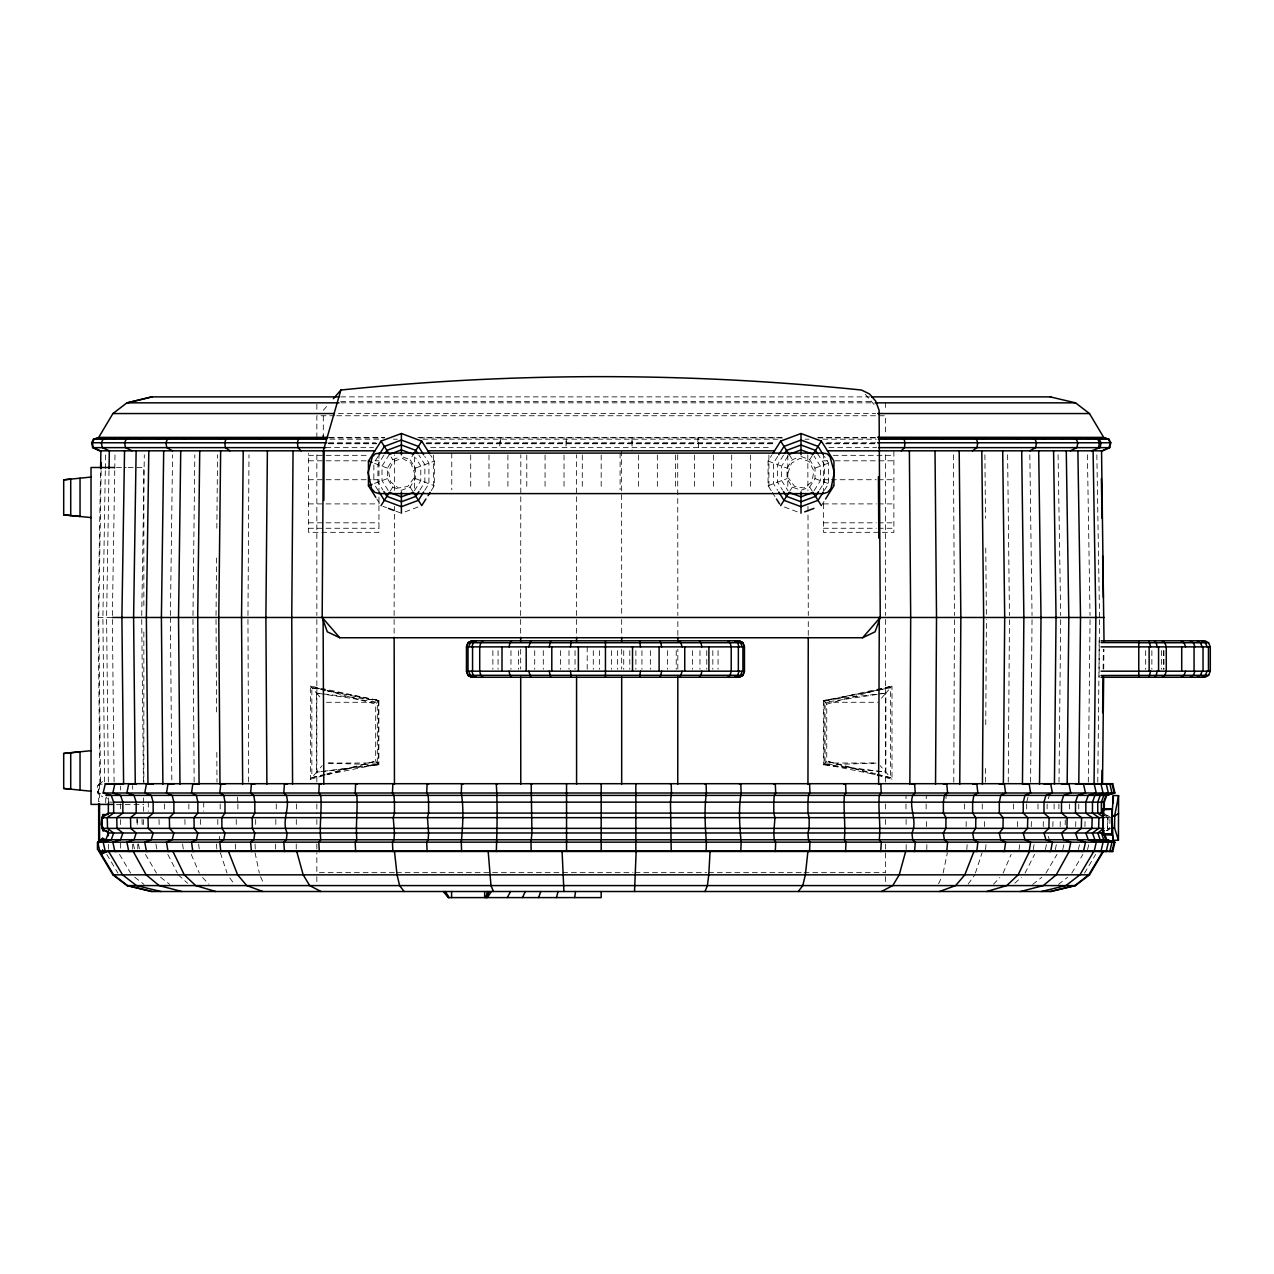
<?xml version="1.0" encoding="UTF-8"?>
<svg xmlns="http://www.w3.org/2000/svg" width="1274" height="1274" viewBox="0 0 1274 1274"><rect width="100%" height="100%" fill="white"/><g stroke="black" fill="none" stroke-linecap="round" stroke-linejoin="round"><path stroke-width="0.75" stroke-dasharray="5 3.75" d="M520.652 615.501L520.827 454.786M576.565 615.501L576.612 454.786M677.816 669.073L677.832 649.23M677.848 635.344L677.848 617.476M394.112 615.501L394.43 506.367M394.478 490.506L394.59 454.786M808.257 635.344L808.289 619.467M906.164 849.615L906.18 844.025M926.612 826.587L926.628 819.437M953.78 782.172L954.449 619.467M247.968 615.501L248.987 454.786M966.138 826.587L966.17 819.437M985.407 782.172L985.503 768.286M985.758 724.635L986.41 619.467M906.005 798.766L906.037 795.39M1008.244 782.172L1009.47 619.467M216.039 615.501L216.58 557.964M216.851 528.2L217.535 454.786M984.563 826.587L984.627 819.437M1030.586 782.172L1032.051 617.476M1058.997 782.172L1060.701 619.467M1088.299 782.172L1090.05 619.467M1097.774 782.172L1099.526 619.467M1103.125 669.073L1103.332 649.23M1103.73 669.073L1103.937 649.23M192.979 615.501L194.826 454.786M170.398 615.501L172.579 454.786M101.156 470.663L98.751 617.476L100.519 784.163M105.296 470.663L102.891 617.476L104.659 784.163M105.328 468.673L105.551 454.786M112.367 615.501L114.74 470.663M114.771 468.673L114.994 454.786M141.717 615.501L144.328 454.786M99.898 784.163L98.13 617.476L100.566 470.663M109.007 470.663L106.586 617.476L108.338 782.172M926.787 849.615L926.883 844.025M1017.369 826.587L1017.48 819.437M1031.255 826.587L1031.399 819.437M698.534 447.636L698.12 437.922L697.626 443.448M1043.231 826.587L1043.374 819.437M1052.85 826.571L1053.009 819.437M1060.159 826.571L1060.382 817.653M1084.938 826.571L1085.114 819.437M926.23 798.766L926.309 795.39M1065.16 824.788L1065.303 819.437M1075.686 826.571L1075.877 819.437M1103.602 813.099L1110.02 817.653L1109.734 828.371L1107.504 828.371L1107.966 817.653L1103.125 814.229M631.936 443.448L632.079 437.922L632.031 450.821M1107.504 828.371L1107.807 817.653L1104.59 815.376M945.961 798.766L946.152 795.39M966.823 849.615L967.157 844.025M985.566 849.615L986.044 844.025M219.271 839.773L219.717 836.381M1019.041 849.615L1019.853 844.025M1033.214 849.615L1034.185 844.025M1045.428 849.615L1046.543 844.025M943.11 873.009L947.362 852.832M1055.286 849.615L1056.496 844.025M1062.755 849.615L1064.029 844.025M1078.33 849.615L1079.635 844.025M102.573 781.583L99.882 783.701L97.716 793.001L102.573 796.887M1087.566 849.615L1088.888 844.025M1026.701 802.158L1028.038 797.078M975.422 873.009L982.063 852.832M1048.247 798.766L1049.378 795.39M787.81 473.371L791.457 463.179L800.008 458.337L809.165 461.507L813.895 471.046L811.936 481.779L804.085 488.006L794.642 486.461L788.463 478.053M1003.084 873.136L1011.158 854.408M938.604 883.79L941.9 876.623M1025.013 873.136L1034.584 854.408M1045.954 873.136L1056.974 854.408M1071.784 873.136L1082.884 854.408M1084.477 873.136L1095.64 854.408M389.398 454.388L382.009 466.125L382.009 480.617L389.398 492.369L392.758 487.082L387.392 478.61L387.392 468.147L392.758 459.659L399.654 457.095M414.432 490.697L420.786 480.617L420.786 466.125L415.499 457.748M424.72 490.347L428.924 483.674L428.924 463.083L424.72 456.411M777.681 456.411L773.477 463.083L773.477 483.674L777.681 490.347M801.012 456.442L809.675 459.659L815.01 468.147L815.01 478.61L809.675 487.082L801.012 490.299L792.38 487.082L787.029 478.61L787.029 468.147L792.38 459.659L799.292 457.095M814.07 490.697L820.424 480.617L820.424 466.125L814.07 456.076M819.501 490.044L824.469 482.161L824.469 464.596L817.526 453.56M824.358 490.347L828.562 483.674L828.562 463.083L824.358 456.411M821.38 505.619L824.517 500.65M378.06 456.411L373.839 463.083L387.392 468.147M383.904 455.137L377.932 464.596L377.932 482.161L382.917 490.044M392.758 487.082L401.39 490.299L410.053 487.082L415.404 478.61L415.404 468.147L410.053 459.659L413.381 454.388M419.879 490.044L424.863 482.161L424.863 464.596L418.891 455.137M431.185 490.681L434.338 485.713L434.338 461.061L430.644 455.2M771.216 490.681L768.063 485.713L768.063 461.061L771.757 455.2M783.542 455.137L777.554 464.596L777.554 482.161L782.539 490.044M787.969 456.076L781.615 466.125L781.615 480.617L787.969 490.697M789.864 491.047L792.38 487.082M809.675 459.659L813.003 454.388M968.192 884.045L974.817 874.84M413.954 478.053L407.791 486.461L398.348 488.006L390.497 481.779L388.49 471.046L393.268 461.507L402.393 458.337L410.961 463.179L414.591 473.371M325.141 774.942L311.843 777.634L311.843 687.689L325.252 690.237L310.41 686.065L316.557 693.104L378.872 700.477L377.327 702.277L377.327 763.03L378.872 764.862L316.557 772.203L310.41 779.242L310.41 686.065L378.872 700.477L327.163 690.604M877.069 775.118L891.991 779.242L891.991 686.065L885.876 693.104L885.876 772.203L823.545 764.862L825.106 763.03L825.106 702.277L823.545 700.477L879.092 689.871M875.971 763.094L823.545 764.862L826.746 761.151L826.746 704.156L823.545 700.477L885.876 693.104L880.191 699.665M377.327 763.03L326.462 763.03L378.872 764.862L375.687 761.151L375.687 704.156L378.346 701.082L327.052 690.747M378.346 701.082L378.346 764.225L316.557 772.203L322.242 765.658M323.293 410.308L328.326 404.511M993.529 884.236L999.835 877.531M1014.821 883.201L1021.493 877.229M99.882 783.701L97.461 785.628L97.461 792.794L100.996 793.957M1032.704 884.395L1041.893 877.229M1058.439 884.395L1067.692 877.229M1107.377 830.68L1110.466 828.371M415.404 468.147L434.338 461.061M768.063 485.713L787.029 478.61M815.01 468.147L828.562 463.083M405.084 511.845L418.047 507.004M387.392 478.61L373.839 483.674L378.06 490.347M310.41 779.242L325.332 775.118M327.195 774.592L375.687 761.151L326.877 773.748M826.746 704.156L875.206 690.715M877.069 690.205L891.991 686.065L824.087 701.082L824.087 764.225L875.381 774.56M311.843 777.634L324.997 774.242M327.052 774.56L378.346 764.225M824.087 701.082L875.381 690.747M877.276 690.365L890.59 687.689L890.59 777.634L891.991 779.242M881.003 689.505L890.59 687.689M885.876 693.104L825.106 702.277L877.913 702.277M340.699 396.883L869.648 396.883M340.699 401.469L873.63 401.469M340.954 402.839L873.2 402.839M338.39 413.556L875.748 413.556M334.743 415.754L316.844 415.754L316.844 437.396M336.734 415.754L885.557 415.754L885.557 435.501M328.772 437.396L384.652 437.396M417.872 437.396L784.481 437.396M817.749 437.396L876.448 437.396M329.568 437.922L384.43 437.922M419.735 437.922L782.618 437.922M817.972 437.922L876.735 437.922M330.014 439.196L379.572 439.196M393.459 439.196L397.392 439.196M422.984 439.196L779.354 439.196M805.009 439.196L808.958 439.196M822.829 439.196L876.369 439.196M328.708 442.763L375.575 442.763M426.663 442.763L775.675 442.763M826.842 442.763L875.652 442.763M328.389 443.448L376.499 443.448M426.217 443.448L776.2 443.448M825.902 443.448L875.986 443.448M328.772 443.75L376.499 443.75M426.217 443.75L776.2 443.75M825.902 443.75L875.62 443.75M325.778 447.636L373.457 447.636M430.755 447.636L771.566 447.636M828.96 447.636L876.655 447.636M308.515 455.328L324.169 455.328M326.128 455.328L369.157 455.328M833.26 455.328L893.886 455.328M308.515 460.806L324.169 460.806M326.128 460.806L367.199 460.806M375.034 460.806L378.951 460.806M823.482 460.806L827.399 460.806M835.218 460.806L893.886 460.806M116.46 467.494L126.237 467.494M128.196 467.494L143.851 467.494L143.851 606.217M308.515 479.725L324.169 479.725M326.128 479.725L371.116 479.725M373.075 479.725L378.951 479.725M823.482 479.725L829.358 479.725M831.317 479.725L876.289 479.725M878.248 479.725L893.886 479.725M308.515 503.899L378.951 503.899M823.482 503.899L876.289 503.899M878.248 503.899L893.886 503.899M308.515 522.818L378.951 522.818M823.482 522.818L876.289 522.818M878.248 522.818L893.886 522.818M308.515 528.264L378.951 528.264M823.482 528.264L876.289 528.264M878.248 528.264L893.886 528.264M98.13 617.476L112.335 617.476M326.462 702.277L377.327 702.277L316.557 693.104L316.557 772.203M825.106 763.03L875.955 763.03M102.207 784.163L98.671 784.163L98.671 801.856M113.657 802.158L108.354 802.158L106.522 797.078M116.46 804.404L143.851 804.404M1104.383 817.653L1110.02 817.653L1106.803 815.376M394.399 872.658L316.844 872.658L316.844 852.895M396.389 872.658L633.019 872.658M635.009 872.658L706.592 872.658M708.583 872.658L802.047 872.658M804.037 872.658L885.557 872.658L885.557 852.895M824.087 764.225L885.876 772.203M877.276 774.942L890.59 777.634L880.191 765.658M311.843 687.689L325.141 690.365M875.556 773.748L826.746 761.151L875.206 774.592M877.436 774.242L890.59 777.634M327.195 690.715L375.687 704.156M815.01 478.61L833.944 485.713M784.354 507.004L797.317 511.845M403.125 457.095L410.053 459.659M415.404 478.61L434.338 485.713M382.869 506.319L386.579 507.689M395.832 511.145L401.39 513.215M768.063 461.061L787.029 468.147M1107.504 815.376L1110.721 817.653M134.741 877.229L143.994 884.395M160.54 877.229L169.713 884.395M178.28 874.84L187.581 883.201M202.582 877.531L208.904 884.236M865.285 394.383L874.091 404.511M316.557 693.104L322.242 699.665M229.814 877.913L234.209 884.045M789.036 454.388L792.38 459.659M391.07 457.032L392.758 459.659M772.267 492.353L775.404 497.322M376.833 498.978L379.971 503.963M809.675 487.082L812.175 491.047M410.053 487.082L413.381 492.369M119.533 854.408L130.649 873.136M106.793 854.408L117.925 873.136M145.459 854.408L156.479 873.136M167.85 854.408L177.42 873.136M260.533 876.623L263.829 883.79M191.243 854.408L199.317 873.136M1048.247 836.381L1049.378 839.773M220.37 852.832L227.011 873.009M133.388 844.025L134.678 849.615M138.388 844.025L139.662 849.615M255.071 852.832L259.323 873.009M155.89 844.025L156.957 849.615M182.58 844.025L183.376 849.615M198.648 844.025L199.285 849.615M500.682 443.448L500.156 437.922L499.695 447.636M237.426 797.078L237.888 802.158M216.389 844.025L216.867 849.615M235.276 844.025L235.61 849.615M255.071 844.025L255.262 849.615M566.341 443.448L566.166 437.922L566.006 447.636M142.051 819.437L142.242 826.587M137.114 819.437L137.305 826.587M159.027 819.437L159.202 826.587M275.534 844.025L275.63 849.615M1096.85 454.786L1099.542 617.476M1087.407 454.786L1090.034 615.501M1058.073 454.786L1060.685 615.501M1029.822 454.786L1032.036 615.501M200.512 819.437L200.623 826.587M184.921 819.437L185.017 826.587M1007.607 454.786L1009.454 615.501M141.717 619.467L143.436 782.172M112.351 619.467L114.119 784.163M984.898 454.786L985.487 518.279M985.758 548.043L986.41 617.476M217.774 819.437L217.838 826.587M170.382 617.476L171.847 782.172M236.231 819.437L236.295 826.587M192.963 619.467L194.158 782.172M953.414 454.786L954.449 615.501M296.237 844.025L296.253 849.615M216.023 619.467L216.58 712.723M216.819 752.408L216.994 782.172M247.952 619.467L248.653 782.172M807.812 454.786L807.923 490.506M807.971 506.367L808.289 615.501M394.112 619.467L394.144 635.344M296.301 819.437L296.316 826.587M275.805 819.437L275.821 826.587M255.66 819.437L255.676 826.587M677.704 454.786L677.848 615.501M621.632 450.821L621.68 615.501M520.652 619.467L520.668 635.344M520.668 649.23L520.684 669.073M1163.91 650.616L1163.91 669.312M1163.64 650.616L1163.703 669.312M1161.617 650.616L1161.617 669.312M1151.871 650.616L1151.871 669.312M1145.676 650.616L1145.676 669.312M1099.128 640.806L1099.128 677.274M1078.759 803.974L1078.759 811.267M1069.523 803.974L1069.523 811.267M1058.917 803.974L1058.917 811.267M1054.108 803.974L1054.108 811.267M1047.117 803.974L1047.117 811.267M1038.007 803.974L1038.007 811.267M1026.701 803.974L1026.701 811.267M1013.515 803.974L1013.515 811.267M982.254 803.974L982.254 811.267M964.514 803.974L964.514 811.267M926.134 803.974L926.134 811.267M906.117 819.437L906.117 826.587M905.973 803.974L905.973 811.267M893.886 451.283L893.886 532.325L823.482 532.325L823.482 500.172M885.557 402.568L885.557 411.215M885.557 454.786L885.557 615.501M885.557 619.467L885.557 782.172M885.557 803.974L885.557 811.267M885.557 819.437L885.557 826.587M885.557 844.025L885.557 849.615M885.557 876.623L885.557 884.124M823.545 700.477L823.545 764.862M823.482 453.257L823.482 490.888M787.81 455.025L787.81 489.757M768.907 455.025L768.907 489.757M750.641 455.025L750.641 489.757M731.69 455.025L731.69 489.757M718.058 650.616L718.058 669.312M713.408 455.025L713.408 489.757M712.835 650.616L712.835 669.312M706.767 650.616L706.767 669.312M699.967 650.616L699.967 669.312M694.521 455.025L694.521 489.757M692.499 650.616L692.499 669.312M676.223 650.616L676.223 669.312M675.618 455.025L675.618 489.757M667.64 650.616L667.64 669.312M657.336 455.025L657.336 489.757M650.345 650.616L650.345 669.312M641.937 650.616L641.937 669.312M638.385 455.025L638.385 489.757M635.885 650.616L635.885 669.312M629.802 650.616L629.802 669.312M623.734 650.616L623.734 669.312M621.68 619.467L621.68 635.344M621.68 649.23L621.68 669.073M620.104 453.098L620.104 489.757M617.651 650.616L617.651 669.312M611.536 650.616L611.536 669.312M601.185 455.025L601.185 489.757M599.369 650.616L599.369 669.312M593.286 650.616L593.286 669.312M587.203 646.874L587.203 669.312M582.282 455.025L582.282 489.757M576.565 619.467L576.565 635.344M575.052 650.616L575.052 669.312M569 650.616L569 669.312M564.032 455.025L564.032 489.757M560.576 650.616L560.576 669.312M545.065 455.025L545.065 489.757M543.281 650.616L543.281 669.312M534.714 650.616L534.714 669.312M526.783 455.025L526.783 489.757M518.438 650.616L518.438 669.312M510.97 650.616L510.97 669.312M507.912 455.025L507.912 489.757M498.07 650.616L498.07 669.312M492.879 650.616L492.879 669.312M488.993 455.025L488.993 489.757M470.711 455.025L470.711 489.757M451.76 453.098L451.76 489.757M433.51 455.025L433.51 489.757M414.591 456.952L414.591 489.757M378.951 453.257L378.951 532.325L308.515 532.325L308.515 453.257M378.872 700.477L378.872 764.862M373.839 464.962L373.839 481.811M323.293 416.088L323.293 435.389M316.844 404.288L316.844 411.215M316.844 454.786L316.844 615.501M316.844 619.467L316.844 782.172M316.844 803.974L316.844 813.099M316.844 819.437L316.844 826.587M316.844 844.025L316.844 849.615M316.844 876.623L316.844 884.124M296.428 803.974L296.428 811.267M276.267 803.974L276.267 811.267M237.888 803.974L237.888 811.267M220.179 803.974L220.179 811.267M203.713 802.158L203.713 811.267M188.87 803.974L188.87 811.267M164.426 803.974L164.426 811.267M148.294 802.158L148.294 811.299M143.851 631.984L143.851 782.602M143.452 797.922L143.484 811.299M143.452 819.548L143.452 827.415M137.767 844.041L137.767 851.701M137.066 817.653L137.066 825.998M132.687 785.628L132.687 789.211M132.687 844.152L132.687 849.535M120.648 786.122L120.648 790.055M120.648 803.814L120.648 809.723M120.648 819.548L120.648 827.415M120.648 843.133L120.648 849.025M108.354 797.954L108.354 803.48M108.354 844.248L108.354 849.312M105.726 797.922L105.726 805.789M99.563 784.163L99.563 801.856M1109.734 828.371L1106.66 830.68L1109.734 828.371"/><path stroke-width="1.5" d="M677.752 784.163L677.816 677.004M677.848 641.284L677.848 637.318M808.257 637.318L807.955 784.163L809.547 783.701L809.946 793.001L808.433 795.39L807.955 802.158L807.955 813.115L809.181 817.653L809.133 828.371L807.955 832.989L808.433 839.773L809.946 842.162L809.547 851.478L807.955 851L805.359 874.84L802.795 885.589L798.257 891.513M879.299 617.476L878.614 784.163L880.748 783.701L881.274 793.001L879.267 795.39C878.073 810.455 880.86 824.963 879.267 839.773L881.305 842.162L880.748 851.478L878.678 851M1118.572 795.613L1114.702 815.551L1112.027 815.503L1113.301 795.565L1118.572 795.613L1118.429 840.283L1113.142 840.251L1112.027 815.981L1114.702 816.013L1118.572 813.433M323.851 500.427L324.169 450.821M909.859 784.163L910.687 617.476L909.381 450.821M935.546 784.163L936.517 617.476L935.02 450.821M1112.154 830.616L1111.74 834.757L1102.918 834.677L1103.077 808.719L1112.313 808.815L1103.077 808.719M1102.918 834.677L1103.491 808.783M1111.74 834.757L1111.899 808.815M1113.142 840.251L1113.158 836.413M1113.253 803.098L1113.301 795.565M293.052 450.821L291.746 617.476L292.574 784.163M322.179 617.476L323.293 450.821L340.891 390.035C513.852 372.183 688.549 372.183 861.511 390.035L869.521 393.985L875.684 401.087L879.108 410.308L880.238 617.476L875.079 631.824L862.625 637.748L339.776 637.748L327.322 631.824L322.179 617.476L339.776 637.748M959.752 784.163L960.851 617.476L959.195 450.821M982.429 784.163L983.655 617.476L981.792 450.821M1003.371 784.163L1004.692 617.476L1002.702 450.821M1112.266 815.089L1112.313 809.277L1103.077 809.452L1112.313 809.277M267.381 450.821L265.9 617.476L266.887 784.163M1022.465 784.163L1023.866 617.476L1021.7 450.821M1039.52 784.163L1041.001 617.476L1038.692 450.821M1054.442 784.163L1056.035 617.476L1053.582 450.821M1118.429 840.283L1114.591 828.1L1114.702 816.013M220.641 450.821L218.778 617.476L219.988 784.163M243.238 450.821L241.55 617.476L242.649 784.163M1067.166 784.163L1068.806 617.476L1066.274 450.821M1078.791 784.163L1080.511 617.476L1077.884 450.821M1094.048 784.163L1095.847 617.476L1093.092 450.821M1101.883 784.163L1102.026 770.276M1102.647 712.723L1103.029 677.004M1102.504 784.163L1103.65 677.004M1104.017 641.284L1101.548 450.821M199.731 450.821L197.709 617.476L199.062 784.163M148.819 450.821L146.367 617.476L147.959 784.163M163.693 450.821L161.4 617.476L162.881 784.163M180.733 450.821L178.535 617.476L179.968 784.163M101.187 468.673L101.299 462.717M124.534 450.821L121.906 617.476L123.594 784.163M136.127 450.821L133.611 617.476L135.267 784.163M100.598 468.673L100.885 450.821M109.038 468.673L109.341 450.821L102.35 447.636L101.299 442.763L103.13 439.196L107.319 437.922M636.172 851L634.532 891.513M710.096 851L708.758 874.84L707.404 885.589L705 891.513M570.449 646.874L571.341 640.806M640.488 671.191L639.58 677.274M661.684 671.191L660.203 677.274M549.237 646.874L550.718 640.806M528.758 646.874L530.764 640.806M574.638 897.597L575.577 891.513M682.179 671.191L680.141 677.274M1150.613 671.191L1148.845 677.274M509.106 646.874L509.887 642.733L511.622 640.806M701.831 671.191L701.05 675.316L699.315 677.274M1098.443 447.636L1099.494 442.763L1097.662 439.196L1093.506 437.922M1157.142 671.191L1156.266 675.316L1154.355 677.274M827.495 450.821L1102.758 450.821L1109.734 447.636L1110.801 442.763L1108.953 439.196L1104.765 437.922L878.694 437.922M105.312 851.478L103.178 842.162L111.236 839.773L113.657 832.989L107.526 828.371L107.255 817.653L113.657 813.099L113.657 802.158L111.236 795.39L103.178 793.001L105.312 783.701L1112.728 783.701L1114.877 793.001L1106.74 795.39L105.901 795.39M1106.198 851.478L1108.38 842.162L1100.21 839.773L1097.742 832.989L1103.905 828.371L102.143 828.371L101.219 824.342L101.872 817.653L103.098 814.548L108.354 814.548L108.354 803.48M1109.781 851.478L1111.979 842.162L1103.81 839.773L1101.357 832.989L1104.431 830.68M1111.995 851.478L1114.177 842.162L1106.039 839.773L1103.571 832.989L108.354 832.989L102.143 828.371L101.872 817.653L108.354 813.099L1103.571 813.099L1103.571 802.158L1106.039 795.39L1114.177 793.001L1111.995 783.701M108.354 832.989L105.901 839.773L102.573 838.308L97.684 842.162L99.882 851.478L1112.728 851.478L1114.909 842.162L1106.74 839.773L105.901 839.773L97.461 842.353L97.461 849.535L102.573 853.612L108.354 851L1104.303 851M556.483 897.597L558.044 891.513M905.798 851L899.221 874.84L892.771 885.589L881.401 891.513M485.808 897.597L487.496 891.513M1104.303 809.452L1104.303 802.158L1106.74 795.39M538.599 897.597L540.797 891.513M471.81 646.874L473.323 642.733L476.285 640.806M739.095 671.191L737.598 675.316L734.62 677.274M1185.6 671.191L1184.056 675.316L1180.966 677.274M974.148 851L964.8 874.84L955.627 885.589L939.479 891.513M742.248 671.191L740.608 675.316L737.312 677.274M1194.98 671.191L1193.34 675.316L1190.091 677.274M468.657 646.874L470.329 642.733L473.625 640.806M1202.13 671.191L1200.474 675.316L1197.082 677.274M471.762 640.806L468.147 642.733L466.459 646.874L466.459 671.191L468.02 675.475L471.762 677.274L739.175 677.274L742.917 675.475L744.462 671.191L744.462 646.874L742.917 642.59L739.175 640.806L471.762 640.806L468.02 642.59L466.459 646.874L744.462 646.874L742.774 642.733L739.175 640.806M739.175 677.274L742.774 675.316L744.462 671.191L466.459 671.191L468.147 675.316L471.762 677.274M1207.083 671.191L1205.379 675.316L1201.876 677.274M1101.102 677.274L1205.013 677.274L1208.612 675.316L1210.3 671.191L1210.3 646.874L1208.612 642.733L1205.013 640.806L1101.102 640.806M486.445 897.597L489.105 891.513M522.515 897.597L525.302 891.513M1029.711 851L1018.117 874.84L1006.747 885.589L986.729 891.513M374.906 450.821L99.659 450.821L92.668 447.636L91.632 442.763L93.448 439.196L97.668 437.922L327.609 437.922M507.275 897.597L510.587 891.513M1069.459 851L1056.242 874.84L1043.295 885.589L1020.506 891.513M1094.048 851L1079.874 874.84L1065.94 885.589L1041.415 891.513M338.836 396.883L151.495 396.883L126.922 402.839L112.924 413.556L98.703 437.396L327.912 437.396M1103.029 851L1088.792 874.84L1074.81 885.589L1050.238 891.513M99.563 851L98.703 851L112.924 874.84L126.922 885.589L151.495 891.513L1050.907 891.513L1075.511 885.589L1089.477 874.84L1103.698 851M421.742 441.123L413.381 454.388L401.39 449.913L389.398 454.388L381.022 441.123L401.39 433.51L421.742 441.123L429.72 453.751M780.659 505.619L789.036 492.369L801.012 496.86L813.003 492.369L821.38 505.619M821.38 441.123L813.003 454.388L801.012 449.913L789.036 454.388L780.659 441.123L801.012 433.51L821.38 441.123L833.944 461.061L833.944 485.713L825.568 498.978M423.669 492.003L418.413 500.332L401.39 506.686L384.382 500.332L379.111 492.003M778.732 454.754L783.988 446.41L801.012 440.056L818.051 446.41L823.307 454.754M818.513 491.621L815.535 496.35L801.012 501.765L786.536 496.35L783.542 491.621M823.307 492.003L818.051 500.332L801.012 506.686L783.988 500.332L778.732 492.003M375.782 497.322L368.441 485.713L368.441 461.061L381.022 441.123M379.111 454.754L384.382 446.41L401.39 440.056L418.413 446.41L423.669 454.754M384.907 453.56L386.898 450.423L401.39 444.992L415.897 450.423L417.888 453.56M418.891 491.621L415.897 496.35L401.39 501.765L386.898 496.35L383.904 491.621M425.946 498.978L421.742 505.619L413.381 492.369L401.39 496.86L389.398 492.369L381.022 505.619M428.048 495.666L430.134 492.353M772.681 453.751L780.659 441.123M784.545 453.56L786.536 450.423L801.012 444.992L815.535 450.423L817.526 453.56M487.369 897.597L491.366 891.513M566.548 851L566.548 784.163M635.853 784.163L635.853 851M333.358 398.73L340.891 390.035M862.625 637.748L880.238 617.476M901.323 450.821L904.476 447.636L904.938 442.763L904.126 439.196L902.215 437.922M259.673 439.196L261.011 437.922M727.916 677.274L730.145 675.316L731.212 671.191L731.212 646.874L730.145 642.733L727.916 640.806M482.989 640.806L480.76 642.733L479.709 646.874L479.709 671.191L480.76 675.316L482.989 677.274M972.444 450.821L976.999 447.636L977.684 442.763L976.473 439.196L973.75 437.922M1162.143 677.274L1164.946 675.316L1166.267 671.191L1166.267 646.874L1164.946 642.733L1162.143 640.806M300.17 437.922L298.291 439.196L297.463 442.763L297.957 447.636L301.078 450.821M531.943 851L531.178 851.478L531.003 842.162L531.943 832.989L531.178 783.701L531.943 784.163M670.474 784.163L671.223 783.701L671.43 793.001L670.474 802.158L671.223 851.478L670.474 851M1029.918 450.821L1035.651 447.636L1036.51 442.763L1034.998 439.196L1031.558 437.922M218.714 439.196L221.007 437.922M1070.383 450.821L1076.896 447.636L1077.884 442.763L1076.164 439.196L1072.262 437.922M228.651 437.922L225.928 439.196L224.734 442.763L225.402 447.636L229.989 450.821M1091.499 450.821L1100.067 447.636L1101.134 442.763L1099.287 439.196L1095.099 437.922M1102.058 450.821L1109.065 447.636L1110.132 442.763L1108.284 439.196L1104.064 437.922M497.401 851L496.303 851.478C497.099 829.071 497.608 806.171 496.303 783.701L497.401 784.163M705 784.163L706.099 783.701L706.385 793.001C704.156 808.91 705.159 826.3 706.385 842.162L706.099 851.478L705 851M183.95 439.196L187.023 437.922M368.441 485.713L372.04 484.359M804.722 511.845L813.975 508.39M170.843 437.922L167.404 439.196L165.923 442.763L166.783 447.636L172.484 450.821M462.94 851L461.618 851.478L461.284 842.162C462.765 826.523 463.975 808.735 461.284 793.001L461.618 783.701L462.94 784.163M157.53 439.196L161.193 437.922M739.461 784.163L740.783 783.701L741.149 793.001C738.41 808.703 739.637 826.539 741.149 842.162L740.783 851.478L739.461 851M130.171 437.922L126.269 439.196L124.534 442.763L125.521 447.636L132.05 450.821M428.59 851L427.108 851.478L426.71 842.162L428.175 839.773L428.59 832.989L427.443 817.653L428.59 813.099L428.59 802.158L428.175 795.39L426.71 793.001L427.108 783.701L428.59 784.163M139.662 438.766L142.417 437.922M98.337 437.922L94.149 439.196L92.301 442.763L93.368 447.636L100.343 450.821M100.901 438.766L103.704 437.922M113.673 438.766L116.46 437.922M773.796 784.163L775.293 783.701L775.691 793.001L774.226 795.39L773.796 802.158L773.796 813.115L774.942 817.653L773.796 832.989L774.226 839.773L775.691 842.162L775.293 851.478L773.796 851M357.325 851L355.637 851.478L355.207 842.162L356.831 839.773C355.557 824.963 357.819 810.36 356.831 795.39L355.207 793.001L355.637 783.701L357.325 784.163M843.85 784.163L845.57 783.701L845.984 793.001L844.344 795.39C843.356 810.375 845.665 824.963 844.344 839.773L845.984 842.162L845.57 851.478L843.85 851M127.575 402.839L152.179 396.883M321.398 851L319.312 851.478L318.787 842.162L320.761 839.773C319.233 824.963 322.003 810.455 320.761 795.39L318.787 793.001L319.312 783.701L321.398 784.163M287.112 851L284.484 851.478L283.784 842.162L286.332 839.773L287.112 832.989C281.283 820.806 290.488 808.162 286.332 795.39L283.784 793.001L284.468 783.701L287.112 784.163M911.929 784.163L914.589 783.701L915.258 793.001L912.71 795.39C908.537 808.178 917.837 820.822 911.929 832.989L912.71 839.773L915.258 842.162L914.589 851.478L911.929 851M254.816 851L251.456 851.478L250.612 842.162L253.829 839.773L254.816 832.989L252.348 828.371L252.236 817.653L254.816 813.099L254.816 802.158L253.829 795.39L250.612 793.001L251.456 783.701L254.816 784.163M943.381 784.163L946.725 783.701L947.617 793.001L944.368 795.39L943.381 802.158L943.381 813.099L945.977 817.653L945.849 828.371L943.381 832.989L944.368 839.773L947.617 842.162L946.725 851.478L943.381 851M224.988 851L220.832 851.478L219.765 842.162L223.794 839.773L224.988 832.989L221.947 828.371L221.787 817.653L224.988 813.099L224.988 802.158L223.794 795.39L219.765 793.001L220.832 783.701L224.988 784.163M972.635 784.163L976.792 783.701L977.859 793.001L973.862 795.39L972.635 802.158L972.635 813.099L975.836 817.653L975.677 828.371L972.635 832.989L973.862 839.773L977.859 842.162L976.792 851.478L972.635 851M91.027 517.578L63.7 514.839L63.7 479.836L91.027 477.065M91.027 791.234L63.7 788.463L63.7 753.46L91.027 750.689M63.7 479.836L70.723 479.12L70.723 515.556L80.039 516.464L80.039 478.18M63.7 753.46L80.039 751.803L80.039 790.119M197.836 851L192.82 851.478L191.546 842.162L196.387 839.773L197.836 832.989L194.174 828.371L193.982 817.653L197.836 813.099L197.836 802.158L196.387 795.39L191.546 793.001L192.82 783.701L197.836 784.163M999.31 784.163L1004.31 783.701L1005.6 793.001L1000.775 795.39L999.31 802.158L999.31 813.099L1003.164 817.653L1002.988 828.371L999.31 832.989L1000.775 839.773L1005.632 842.162L1004.31 851.478L999.31 851M173.885 851L168.009 851.478L166.48 842.162L172.165 839.773L173.885 832.989L169.569 828.371L169.362 817.653L173.885 813.099L173.885 802.158L172.165 795.39L166.496 793.001L168.009 783.701L173.885 784.163M1023.261 784.163L1029.121 783.701L1030.618 793.001L1024.949 795.39L1023.261 802.158L1023.261 813.099L1027.736 817.653L1027.529 828.371L1023.261 832.989L1024.949 839.773L1030.618 842.162L1029.121 851.478L1023.261 851M153.167 851L146.478 851.478L144.742 842.162L151.24 839.773L153.167 832.989L148.278 828.371L148.039 817.653L153.167 813.099L153.167 802.158L151.24 795.39L144.758 793.001L146.478 783.701L153.167 784.163M1043.995 784.163L1050.684 783.701L1052.372 793.001L1045.938 795.39L1043.995 802.158L1043.995 813.099L1049.123 817.653L1048.884 828.371L1043.995 832.989L1045.938 839.773L1052.388 842.162L1050.652 851.478L1043.995 851M136.175 851L128.77 851.478L126.874 842.162L134.025 839.773L136.175 832.989L130.744 828.371L130.505 817.653L136.175 813.099L136.175 802.158L134.025 795.39L126.874 793.001L128.77 783.701L136.175 784.163M1061.513 784.163L1068.902 783.701L1070.781 793.001L1063.679 795.39L1061.513 802.158L1061.513 813.099L1067.166 817.653L1066.927 828.371L1061.513 832.989L1063.679 839.773L1070.797 842.162L1068.886 851.478L1061.513 851M122.861 851L114.883 851.478L112.845 842.162L120.552 839.773L122.861 832.989L117.017 828.371L116.746 817.653L122.861 813.099L122.861 802.158L120.552 795.39L112.845 793.001L114.883 783.701L122.861 784.163M1075.511 784.163L1083.441 783.701L1085.496 793.001L1077.82 795.39L1075.511 802.158L1075.511 813.099L1081.578 817.653L1081.308 828.371L1075.511 832.989L1077.82 839.773L1085.496 842.162L1083.441 851.478L1075.511 851M99.882 851.478L113.657 851M1085.83 784.163L1094.127 783.701L1096.261 793.001L1088.235 795.39L1085.83 802.158L1085.83 813.099L1092.184 817.653L1091.898 828.371L1085.83 832.989L1088.251 839.773L1096.293 842.162L1094.127 851.478L1085.83 851M1092.471 784.163L1100.927 783.701L1103.077 793.001L1094.907 795.39L1092.471 802.158L1092.471 813.099L1098.921 817.653L1098.634 828.371L1092.471 832.989L1094.907 839.773L1103.109 842.162L1100.927 851.478L1092.471 851M1097.742 784.163L1106.198 783.701L1108.364 793.001L1100.21 795.39L1097.742 802.158L1097.742 813.099L1104.192 817.653L101.872 817.653L101.872 827.67M1101.309 783.988L1109.941 783.701M1103.571 784.163L1112.728 783.701M871.512 396.883L1050.907 396.883M126.922 402.839L338.995 402.839M875.158 402.839L1075.511 402.839L1089.477 413.556L1103.698 437.396L877.611 437.237M112.924 413.556L334.473 413.556M877.706 413.556L1089.477 413.556M93.448 439.196L326.048 439.196M878.359 439.196L1108.953 439.196M91.632 442.763L326.749 442.763M877.595 442.763L1110.801 442.763M92.668 447.636L325.778 447.636M878.63 447.636L1109.734 447.636M427.873 450.821L774.528 450.821M114.501 467.494L91.027 467.494L91.027 804.404L112.558 804.404M112.335 617.476L1104.271 617.476M1101.102 642.59L1138.765 642.59M468.147 642.733L742.774 642.733M1138.765 642.733L1208.612 642.733M1101.102 646.874L1210.3 646.874M1101.102 671.191L1210.3 671.191M468.147 675.316L742.774 675.316M1101.102 675.475L1208.612 675.316M103.178 793.001L1114.877 793.001M113.657 802.158L1104.303 802.158M1111.979 828.1L1114.591 828.1M102.143 828.371L103.098 830.759L106.602 830.759M97.684 842.162L1114.909 842.162M112.924 874.84L1089.477 874.84M126.922 885.589L1075.511 885.589M1103.332 834.422L1112.122 834.502M105.312 783.701L113.657 784.163M1101.357 851L1112.728 851.478M1097.742 851L1106.358 851.478M63.7 514.839L70.723 515.556M63.7 788.463L70.723 789.179L70.723 752.743M160.986 891.513L136.461 885.589L122.559 874.84L108.354 851M152.179 891.513L127.575 885.589L113.625 874.84L99.388 851M1050.238 396.883L1075.511 402.839M181.895 891.513L159.123 885.589L146.16 874.84L132.974 851M1114.177 842.162L1106.039 839.773L1104.208 834.677M1107.217 840.729L1110.466 841.684M215.672 891.513L195.686 885.589L184.284 874.84L172.691 851M1098.729 437.922L1101.516 438.766M1085.974 437.922L1088.744 438.766M1041.208 437.922L1044.903 439.196M262.906 891.513L246.774 885.589L237.633 874.84L228.285 851M388.427 508.39L393.985 510.46M368.441 461.061L372.04 462.414M1015.378 437.922L1018.452 439.196M321.032 891.513L309.662 885.589L303.196 874.84L296.603 851M1201.876 640.806L1205.379 642.733L1207.083 646.874M981.426 437.922L983.687 439.196M1197.082 640.806L1200.474 642.733L1202.13 646.874M737.312 640.806L740.608 642.733L742.248 646.874M473.625 677.274L470.329 675.316L468.657 671.191M1190.091 640.806L1193.34 642.733L1194.98 646.874M1180.966 640.806L1184.056 642.733L1185.6 646.874M734.62 640.806L737.598 642.733L739.095 646.874M476.285 677.274L473.323 675.316L471.81 671.191M1104.59 815.376L1101.357 813.099L1101.357 802.158L1103.81 795.39L1111.979 793.001L1109.781 783.701M941.406 437.922L942.744 439.196M1154.355 640.806L1156.266 642.733L1157.142 646.874M699.315 640.806L701.05 642.733L701.831 646.874M511.622 677.274L509.887 675.316L509.106 671.191M443.368 891.513L448.321 897.597L601.185 897.597L601.185 891.513M404.145 891.513L399.622 885.589L397.042 874.84L394.446 851L392.854 851.478L392.472 842.162L393.969 839.773L394.446 832.989L393.252 817.653L394.446 813.099L394.446 802.158L393.969 795.39L392.472 793.001L392.854 783.701L394.446 784.163L394.144 637.318M444.276 891.513L448.671 897.597M680.141 640.806L682.179 646.874M530.764 677.274L528.758 671.191M776.455 498.978L779.608 503.963M445.39 891.513L449.101 897.597M1148.845 640.806L1150.613 646.874M660.203 640.806L661.684 646.874M550.718 677.274L549.237 671.191M493.468 891.513L490.984 885.589L488.149 851M1104.303 832.989L1106.74 839.773M639.58 640.806L640.488 646.874M571.341 677.274L570.449 671.191M563.92 891.513L562.073 851M1101.373 478.594L1102.042 518.279M1102.663 555.974L1103.348 597.633M878.423 476.619L878.805 538.122M323.102 617.476L323.803 784.163M520.668 637.318L520.668 641.284M520.7 677.004L520.779 784.163M1208.453 646.874L1208.453 671.191M1203.022 646.874L1203.022 671.191M1194.072 646.874L1194.072 671.191M1181.715 646.874L1181.715 671.191M1158.576 646.874L1158.576 671.191M1149.132 646.874L1149.132 671.191M1138.765 640.806L1138.765 677.274M885.557 437.922L885.557 439.196M801.012 433.51L801.012 454.818M801.012 491.939L801.012 513.215M742.917 646.874L742.917 671.191M738.347 646.874L738.347 671.191M708.901 646.874L708.901 671.191M684.743 646.874L684.743 671.191M659.104 646.874L659.104 671.191M632.525 646.874L632.525 671.191M621.68 637.318L621.68 641.284M621.68 677.004L621.68 784.163M605.453 640.806L605.453 677.274M601.185 783.701L601.185 851.478M578.38 646.874L578.38 671.191M576.565 637.318L576.565 641.284M576.565 677.004L576.581 784.163M551.801 646.874L551.801 671.191M526.194 646.874L526.194 671.191M502.004 646.874L502.004 671.191M484.677 891.513L484.677 897.597M472.558 646.874L472.558 671.191M468.02 646.874L468.02 671.191M451.601 891.513L451.601 897.597M401.39 433.51L401.39 454.818M401.39 491.939L401.39 513.215M323.293 435.389L323.293 439.243M316.844 437.922L316.844 439.196M108.354 830.759L108.354 835.808M103.098 814.548L103.098 818.147M103.098 827.144L103.098 830.759M102.573 838.308L102.573 842.13M102.573 849.79L102.573 853.612M99.563 803.814L99.563 841.174M98.671 803.814L98.671 843.133M834.327 472.511L830.951 488.499L827.734 492.274L823.275 493.611L379.126 493.611L374.683 492.274L371.451 488.499L368.075 472.511L372.342 456.777L375.273 453.815L379.126 453.098L823.275 453.098L827.129 453.815L830.075 456.777L834.327 472.511M1111.74 834.024L1102.918 833.976L1111.74 834.024M1062.707 438.766L1059.936 437.922L1062.771 438.766"/></g></svg>
